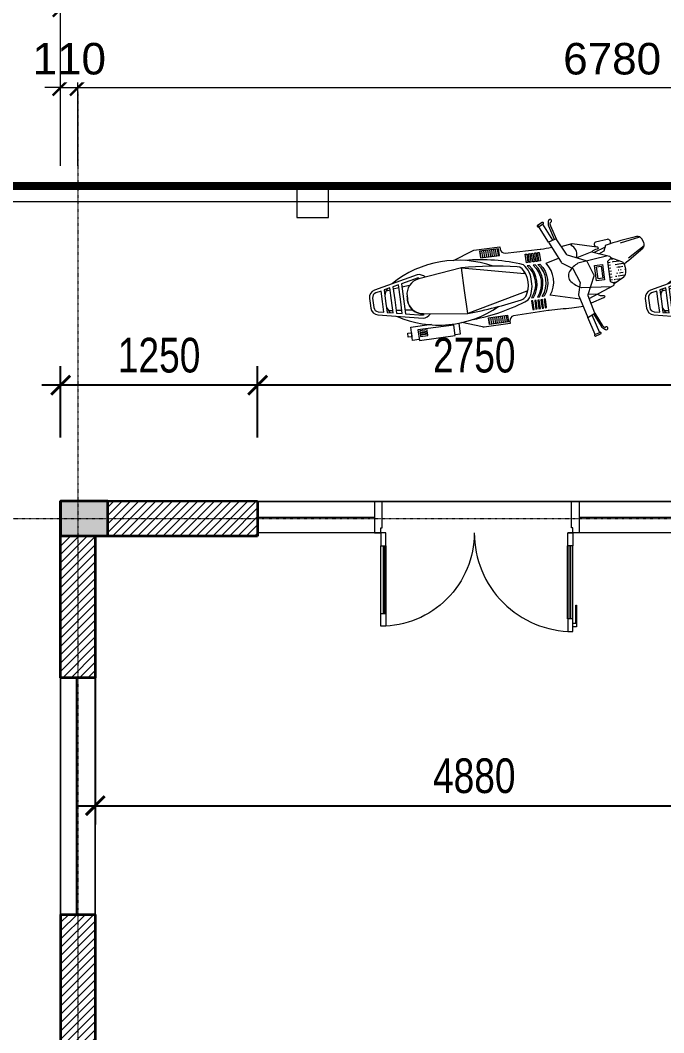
# Model space of a CAD drawing. Header units: millimetres. Extents: x -127141 to 682685, y -1234500 to 49778.
# Drawn here: x 238441 to 242525, y -5371 to 1052 of the extents above; entities that cross this region are included whole.
import ezdxf

# ---------------------------------------------------------------- set-up
doc = ezdxf.new("R2010")
doc.units = ezdxf.units.MM
doc.header["$MEASUREMENT"] = 0
for name, pattern in [('$AUDIT_BAD_LTYPE2', [0]), ('DASHDOT', [1, 0.5, -0.25, 0, -0.25]), ('HIDDEN', [0.75, 0.5, -0.25])]:
    doc.linetypes.add(name, pattern=pattern)
for name, color, linetype, lineweight in [('-DOOR', 137, 'Continuous', 9), ('-FURNITURE', 46, 'Continuous', 9), ('-HATCH', 8, 'Continuous', 5), ('-LINE1', 7, 'Continuous', 18), ('-WALL', 4, 'Continuous', 35), ('A-COT VACH', 2, 'Continuous', 35), ('A-DIM', 251, 'Continuous', 15), ('A-HATCH', 251, 'Continuous', 5), ('A-NET THAY', 125, 'Continuous', 18), ('A-TRUC', 251, 'DASHDOT', 5)]:
    doc.layers.add(name, color=color, linetype=linetype, lineweight=lineweight)
for name, color, linetype in [('-RANH GIOI LO DAT', 12, 'Continuous'), ('12. NET DIM', 252, 'Continuous'), ('APOLIC', 7, 'Continuous')]:
    doc.layers.add(name, color=color, linetype=linetype)
doc.layers.add('LUOI GIONG', color=160, linetype='Continuous', plot=False)
doc.styles.add('AVANH', font='', dxfattribs={"width": 0.8})
doc.styles.get("Standard").update_dxf_attribs({"font": 'arial.ttf'})
doc.styles.get('AVANH').set_extended_font_data('.VnAvantH')
doc.dimstyles.new('C_100A3', dxfattribs={"dimscale": 100, "dimtxt": 2.2, "dimasz": 1.2, "dimexe": 1.2, "dimexo": 0, "dimgap": 0.75, "dimtad": 1, "dimdec": 0, "dimzin": 0, "dimdsep": 46, "dimtxsty": 'AVANH', "dimblk": 'ARCHTICK', "dimcen": 0, "dimdle": 1.2, "dimclrd": 256, "dimclre": 256, "dimclrt": 7, "dimadec": 0, "dimazin": 0, "dimtfac": 0.0001, "dimtdec": 0, "dimtix": 1, "dimtmove": 2, "dimatfit": 3, "dimfxl": 1.8, "dimtolj": 1, "dimtzin": 0, "dimarcsym": 0})
doc.dimstyles.new('DIM_LAYOUT A2-A3', dxfattribs={"dimscale": 0, "dimtxt": 2, "dimasz": 1, "dimexe": 1, "dimexo": 0, "dimgap": 0.8, "dimtad": 1, "dimdec": 0, "dimlfac": -1, "dimzin": 0, "dimdsep": 46, "dimtxsty": 'Standard', "dimblk": 'ARCHTICK', "dimcen": 1, "dimdle": 1, "dimclrd": 256, "dimclre": 256, "dimclrt": 7, "dimadec": 0, "dimazin": 0, "dimtfac": 1, "dimtdec": 0, "dimtix": 1, "dimtofl": 0, "dimtmove": 2, "dimatfit": 3, "dimldrblk": 'ARCHTICK', "dimfxl": 1, "dimtfill": 1, "dimtolj": 1, "dimtzin": 0, "dimarcsym": 0})

# ---------------------------------------------------------------- blocks, each defined once
blk = doc.blocks.new('_ArchTick')
at = {"color": 0, "linetype": 'ByBlock', "const_width": 0.15}
blk.add_lwpolyline([(-0.5, -0.5), (0.5, 0.5)], dxfattribs=at)
blk = doc.blocks.new('*D177')
at = {"layer": '12. NET DIM', "lineweight": -2, "transparency": 16777216}
for p, q in [((239947.4, -1594.1), (239947.4, -1143)), ((242697.4, -1594.2), (242697.4, -1143)), ((242817.4, -1263), (239827.4, -1263))]:
    blk.add_line(p, q, dxfattribs=at)
at = {"layer": 'Defpoints', "color": 0, "transparency": 16777216}
for p in [(239947.4, -1263), (239947.4, -1594.1), (242697.4, -1594.2)]:
    blk.add_point(p, dxfattribs=at)
at = {"layer": '12. NET DIM', "lineweight": -2, "transparency": 16777216, "xscale": 119.9999999999999, "yscale": 119.9999999999999, "zscale": 119.9999999999999, "rotation": 180}
blk.add_blockref('_ArchTick', (239947.4, -1263), dxfattribs=at)
at = {"layer": '12. NET DIM', "lineweight": -2, "transparency": 16777216, "xscale": 119.9999999999999, "yscale": 119.9999999999999, "zscale": 119.9999999999999}
blk.add_blockref('_ArchTick', (242697.4, -1263), dxfattribs=at)
at = {"layer": '12. NET DIM', "color": 7, "transparency": 16777216, "insert": (241322.4, -1074.2), "char_height": 220, "attachment_point": 5, "style": 'AVANH'}
blk.add_mtext('\\A1;2750', dxfattribs=at)
blk = doc.blocks.new('*D178')
at = {"layer": '12. NET DIM', "lineweight": -2, "transparency": 16777216}
for p, q in [((238697.4, -1594.1), (238697.4, -1143)), ((239947.4, -1594.1), (239947.4, -1143)), ((240067.4, -1263), (238577.4, -1263))]:
    blk.add_line(p, q, dxfattribs=at)
at = {"layer": 'Defpoints', "color": 0, "transparency": 16777216}
for p in [(238697.4, -1263), (238697.4, -1594.1), (239947.4, -1594.1)]:
    blk.add_point(p, dxfattribs=at)
at = {"layer": '12. NET DIM', "lineweight": -2, "transparency": 16777216, "xscale": 119.9999999999999, "yscale": 119.9999999999999, "zscale": 119.9999999999999, "rotation": 180}
blk.add_blockref('_ArchTick', (238697.4, -1263), dxfattribs=at)
at = {"layer": '12. NET DIM', "lineweight": -2, "transparency": 16777216, "xscale": 119.9999999999999, "yscale": 119.9999999999999, "zscale": 119.9999999999999}
blk.add_blockref('_ArchTick', (239947.4, -1263), dxfattribs=at)
at = {"layer": '12. NET DIM', "color": 7, "transparency": 16777216, "insert": (239322.4, -1074.2), "char_height": 220, "attachment_point": 5, "style": 'AVANH'}
blk.add_mtext('\\A1;1250', dxfattribs=at)
blk = doc.blocks.new('A$C49AC32B8')
h = blk.add_hatch()
h.set_pattern_fill('ANSI31', color=256, scale=100, angle=405, style=0)
h.set_pattern_definition([(90, (1628.179, -139081.394), (-12.5, 1e-15), [])])
h.paths.add_polyline_path([(-545.4, -149.3), (-545.4, -106.7), (-667.4, -106.7), (-667.4, -149.3)])
h.paths.add_polyline_path([(-545.4, 276.3), (-545.4, 318.8), (-667.4, 318.8), (-667.4, 276.3)])
h = blk.add_hatch()
h.set_pattern_fill('ANSI31', color=256, scale=150, angle=315, style=0)
h.set_pattern_definition([(2e-15, (1485.97, -142180.918), (2e-15, 18.75), [])])
edge = h.paths.add_edge_path()
edge.add_arc((142.4, 0.7), 10, 291.06339, 432.04954)
edge.add_arc((142.4, 168.9), 10, 287.95046, 428.93661)
edge.add_arc((203.6, 62.8), 30, 298.73417, 336.68476)
edge.add_arc((203.6, 106.8), 30, 383.31524, 421.26583)
edge.add_line((152.1, 3), (218.1, 36.5))
edge.add_line((152.1, 166.5), (218.1, 133.1))
edge.add_line((145.5, 10.2), (128.8, 17.7))
edge.add_line((128.8, 17.7), (128.8, 82.1))
edge.add_line((128.8, 146.5), (128.8, 82.1))
edge.add_line((145.5, 159.4), (128.8, 146.5))
edge.add_arc((152.6, 84.8), 85.6, 336.68476, 359.98629)
edge.add_arc((152.6, 84.8), 85.6, 360.01371, 383.31524)
for points in [[(-185, 329.6), (-210.7, 418), (-210.7, 418, -0.119246), (-211.4, 432.1), (-211.4, 432.1), (-207.4, 452.8)], [(-199.5, 441.1, 2.509808), (-207.5, 452.2)], [(-244.2, 438, 1), (-248.2, 447.1), (-248.2, 447.1), (-280.2, 432.8), (-280.2, 432.8, 1), (-276.1, 423.7)], [(-9.5, -301.3), (-41.7, -188.5), (6.5, -167.3), (6.5, -167.3), (-21.3, -52.1), (-21.3, -52.1, -0.213812), (-21.1, -44), (-21.1, -44), (32.2, 67.1), (32.2, 67.1, 0.201882), (32.6, 74.9), (32.6, 74.9), (0.3, 163.6), (0.3, 163.6, 0.201882), (-4.9, 169.3), (-4.9, 169.3), (-117.2, 220.1), (-117.2, 220.1, -0.213812), (-122.7, 226.3), (-122.7, 226.3), (-175.4, 332.4), (-175.4, 332.4), (-225.9, 317.6), (-277.9, 433.9)], [(-199.5, 441.1), (-201.1, 432.6), (-201.1, 432.6, 0.119246), (-200.5, 418.5), (-200.5, 418.5), (-175.4, 332.4)], [(-839.1, 283.8), (-712, 328.9), (-712, 328.9, -0.085491), (-702, 330.7), (-535.1, 330.7), (-535.1, 315.4), (-535.1, 315.4, 0.389594), (-507.7, 285.5), (-507.7, 285.5), (-284.8, 280.8), (-284.8, 280.8, 0.038668), (-280.2, 280.8), (-280.2, 280.8, 0.005075), (-209.9, 283)], [(-593.8, 213.8, 0.25966), (-1245.1, 188.7, 0.25966)], [(-765.3, -103.7, 0.080514), (-402.7, -28.1), (-402.7, -28.1, 0.201101), (-366.2, 84.8), (-366.2, 84.8, 0.201101), (-402.7, 197.7), (-402.7, 197.7, 0.080514), (-765.3, 273.3)], [(-225.9, 317.6), (-163, 181.7), (-163, 181.7, 0.213812), (-157.6, 175.5), (-157.6, 175.5), (-95.4, 131.7), (-61.2, 37.8), (-80.7, -35.7), (-80.7, -35.7, 0.213812), (-80.9, -43.9), (-80.9, -43.9), (-41.7, -188.5)], [(-149, 279.3), (-78.1, 290.7), (73.5, 248.7, -1.090751), (73.5, 233.7, 0.1744), (37.9, 219.8), (146, 178.2), (146, 178.2, -0.70664), (145.5, 159.4)], [(-64, 196.1, 0.330008), (-78.1, 272.1), (-78.1, 272.1, -0.752015), (-78.1, 290.7)], [(231.6, 117.7, 0.024274), (362.1, 200.6), (362.1, 200.6, 0.338506), (373, 235.3), (373, 235.3), (373, 235.3), (364.2, 259.5), (364.2, 259.5, 0.338506), (333.5, 279.2), (333.5, 279.2, 0.032613), (128.2, 248.3), (128.2, 248.3), (127, 238.4), (52.5, 214.2)], [(159.9, 254.9, 0.671768), (145.2, 286.1), (145.2, 286.1), (69.7, 278.7), (69.7, 278.7, 0.734542), (70.8, 249.8)], [(-1029.6, 202.2, 0.218308), (-1078.9, 224.2), (-1078.9, 224.2), (-1359.8, 164.2), (-1359.8, 164.2, 0.353851), (-1399.4, 115.3), (-1399.4, 84.8), (-1399.4, 54.3, 0.353851), (-1359.8, 5.4), (-1359.8, 5.4), (-1078.9, -54.6), (-1078.9, -54.6, 0.218308), (-1029.6, -32.6)], [(-1074.6, 204.7), (-1072.9, 196.9), (-1072.9, 196.9, 0.379173), (-1160.8, 97.7)], [(-402.7, 141.1, 0.365685), (-444.3, 190.4, 0.035711), (-794.4, 230.8), (-1072.9, 196.9)], [(-74.8, -66.2), (-259.4, -17.7), (-259.4, -17.7, 0.336681), (-259.4, 187.2), (-259.4, 187.2), (-175.7, 209.2)], [(-1280.3, 160.7, 0.112845), (-1300, 120.7)], [(-414.5, -3.8, 0.315879), (-414.5, 173.3)], [(136.8, 181.8), (-58.4, 160.5), (-58.4, 160.5, 0.114874), (-118.1, 115.6), (-118.1, 115.6, 0.363628), (-118.1, 51.4), (-118.1, 51.4, 0.117419), (-56.9, 5.9)], [(152.1, 3), (218.1, 36.5), (218.1, 36.5, 0.167121), (231.2, 50.9), (231.2, 50.9, 0.102024), (238.2, 84.8), (238.2, 84.8, 0.102024), (231.2, 118.6), (231.2, 118.6, 0.167121), (218.1, 133.1), (218.1, 133.1), (152.1, 166.5)], [(-1072.9, -27.4, -0.379173), (-1160.8, 71.9, 0.379173), (-1072.9, -27.4), (-1072.9, -27.4), (-1074.6, -35.1)], [(-1300, 48.8, 0.112845), (-1280.3, 8.8)], [(-1072.9, -27.4), (-794.4, -61.3), (-794.4, -61.3, 0.035711), (-444.3, -20.8), (-444.3, -20.8, 0.365685), (-402.7, 28.5)], [(-16.7, -71.3), (146, -8.7), (146, -8.7, 0.70664), (145.5, 10.2)], [(-1245.1, -19.1, 0.25966), (-593.8, -44.3)], [(37.9, -50.3, 0.1744), (73.5, -64.1), (73.5, -64.1, -1.090751), (73.5, -79.1), (73.5, -79.1), (-9.3, -102.1)], [(-61.2, -116.6), (-135.9, -117.2), (-135.9, -117.2, 0.010417), (-280.2, -111.3), (-280.2, -111.3, 0.038668), (-284.8, -111.3), (-284.8, -111.3), (-507.7, -116), (-507.7, -116, 0.389594), (-535.1, -145.9), (-535.1, -145.9), (-535.1, -161.1), (-702, -161.1, -0.085491), (-712, -159.4), (-712, -159.4), (-839.1, -114.3)], [(-2.6, -171.3), (34.4, -255.6), (34.4, -255.6, 0.119246), (43, -266.8), (43, -266.8), (59.4, -280.1)], [(6.5, -167.3), (42.6, -249.4), (42.6, -249.4, 0.119246), (51.2, -260.6), (51.2, -260.6), (57.9, -266.1)], [(-12, -302, 1), (-9.2, -311.7), (-9.2, -311.7), (24.4, -302.1), (24.4, -302.1, 1), (21.7, -292.4)], [(58.9, -279.8, 2.509808), (57.9, -266.1)]]:
    blk.add_lwpolyline(points, format="xyb")
for points in [[(-276.1, 423.7), (-244.2, 438)], [(-196.8, 326.1), (-246.4, 437)], [(227.1, 252.5), (352.2, 274.5)], [(-1074.8, 204.6), (-1185.7, 180.9), (-1185.7, 84.8), (-1185.7, -11.4), (-1074.8, -35.1)], [(-402.7, 28.5), (-794.4, -61.3), (-794.4, -61.3), (-794.4, 84.8), (-794.4, 230.8), (-794.4, 230.8), (-402.7, 141.1)], [(37.9, 219.8), (-61.1, 194.7)], [(81.5, 203), (118, 217.4), (127, 238.4)], [(263.5, 152.5), (373.4, 216.1)], [(-1262, 150.8), (-1289.1, 148.1)], [(-1205.7, 156.5), (-1242, 152.8)], [(-1136, 163.5), (-1185.7, 158.5)], [(145.5, 159.4), (128.8, 146.5), (128.8, 82.1), (128.8, 17.7), (145.5, 10.2)], [(-1262, 18.8), (-1289.1, 21.5)], [(-1205.7, 13.1), (-1242, 16.7)], [(-1136, 6), (-1185.7, 11.1)], [(-58.4, 6.4), (131.3, -14.3)], [(37.9, -50.3), (-21.1, -44)], [(-1121.2, -185.1), (-1164.5, -185.1), (-1164.5, -99.2), (-1030.9, -99.2)], [(-858.6, -115.7), (-858.6, -185.1), (-892, -185.1)], [(-14, -176.3), (19.3, -293.1)], [(-12, -302), (21.7, -292.4)]]:
    blk.add_lwpolyline(points)
for points in [[(-667.4, 318.8), (-667.4, 276.3), (-545.4, 276.3), (-545.4, 318.8)], [(-381.8, 206.9), (-381.8, 261.7), (-373, 261.7), (-373, 206.9)], [(-361.8, 206.9), (-361.8, 261.7), (-353, 261.7), (-353, 206.9)], [(-341.8, 206.9), (-341.8, 261.7), (-333, 261.7), (-333, 206.9)], [(-321.8, 206.9), (-321.8, 261.7), (-313, 261.7), (-313, 206.9)], [(-301.8, 206.9), (-301.8, 261.7), (-293, 261.7), (-293, 206.9)], [(-1262, 164.6), (-1300, 156.5), (-1300, 84.8), (-1300, 13), (-1300, 13), (-1262, 4.9), (-1262, 84.8)], [(-1242, 168.9), (-1242, 84.8), (-1242, 0.6), (-1242, 0.6), (-1205.7, -7.1), (-1205.7, -7.1), (-1205.7, 84.8), (-1205.7, 176.7), (-1205.7, 176.7)], [(94.9, 132), (94.9, 34.8), (44.5, 34.8), (44.5, 132)], [(-1160.8, 84.8), (-1160.8, 97.7)], [(-1160.8, 84.8), (-1160.8, 71.9)], [(84.9, 122), (84.9, 44.8), (54.5, 44.8), (54.5, 122)], [(-381.8, -37.4), (-381.8, -92.1), (-373, -92.1), (-373, -37.4)], [(-361.8, -37.4), (-361.8, -92.1), (-353, -92.1), (-353, -37.4)], [(-341.8, -37.4), (-341.8, -92.1), (-333, -92.1), (-333, -37.4)], [(-321.8, -37.4), (-321.8, -92.1), (-313, -92.1), (-313, -37.4)], [(-301.8, -37.4), (-301.8, -92.1), (-293, -92.1), (-293, -37.4)], [(-892, -190.4), (-892, -123.5), (-1121.2, -123.5), (-1121.2, -190.4)], [(-667.4, -149.3), (-667.4, -106.7), (-545.4, -106.7), (-545.4, -149.3)], [(-1164.5, -135.4), (-1164.5, -160.8), (-1188.4, -160.8), (-1188.4, -135.4)], [(-1110.5, -130.5), (-1110.5, -138.2), (-1063.2, -138.2), (-1063.2, -130.5)], [(-1110.5, -144.6), (-1110.5, -152.3), (-1063.2, -152.3), (-1063.2, -144.6)], [(-1110.5, -159.3), (-1110.5, -167), (-1063.2, -167), (-1063.2, -159.3)]]:
    blk.add_lwpolyline(points, close=True)
for points in [[(-1379.4, 115.3), (-1379.4, 84.8), (-1379.4, 54.3), (-1379.4, 54.3, 0.353851), (-1355.7, 24.9), (-1355.7, 24.9), (-1320, 17.3), (-1320, 17.3), (-1320, 84.8), (-1320, 152.2), (-1320, 152.2), (-1355.7, 144.6), (-1355.7, 144.6, 0.353851)], [(-366.5, 187.2), (-379.3, 187.2), (-379.3, 187.2, -0.363938), (-379.3, -17.7), (-379.3, -17.7), (-366.5, -17.7), (-366.5, -17.7, 0.336681)], [(-328.9, 187.2), (-341.7, 187.2), (-341.7, 187.2, -0.363938), (-341.7, -17.7), (-341.7, -17.7), (-328.9, -17.7), (-328.9, -17.7, 0.336681)], [(-310.7, 187.2), (-297.9, 187.2), (-297.9, 187.2, -0.336681), (-297.9, -17.7), (-297.9, -17.7), (-310.7, -17.7), (-310.7, -17.7, 0.363938)]]:
    blk.add_lwpolyline(points, format="xyb", close=True)
blk = doc.blocks.new('ARCHTICK')
at = {"color": 0, "linetype": 'ByBlock', "const_width": 0.15}
blk.add_lwpolyline([(-0.5, -0.5), (0.5, 0.5)], dxfattribs=at)
blk = doc.blocks.new('*D128')
at = {"layer": '-HATCH', "lineweight": -2, "transparency": 16777216}
for p, q in [((238917.4, -2744.7), (238917.4, -4050.8)), ((243797.4, -2744.3), (243797.4, -4050.8)), ((238797.4, -3930.8), (243917.4, -3930.8))]:
    blk.add_line(p, q, dxfattribs=at)
at = {"layer": 'Defpoints', "color": 0, "transparency": 16777216}
for p in [(238917.4, -2744.7), (243797.4, -2744.3), (243797.4, -3930.8)]:
    blk.add_point(p, dxfattribs=at)
at = {"layer": '-HATCH', "lineweight": -2, "transparency": 16777216, "xscale": 119.9999999999999, "yscale": 119.9999999999999, "zscale": 119.9999999999999, "rotation": 180}
blk.add_blockref('ARCHTICK', (238917.4, -3930.8), dxfattribs=at)
at = {"layer": '-HATCH', "lineweight": -2, "transparency": 16777216, "xscale": 119.9999999999999, "yscale": 119.9999999999999, "zscale": 119.9999999999999}
blk.add_blockref('ARCHTICK', (243797.4, -3930.8), dxfattribs=at)
at = {"layer": '-HATCH', "color": 7, "transparency": 16777216, "insert": (241322.4, -3742.1), "char_height": 220, "attachment_point": 5, "style": 'AVANH', "bg_fill": 3, "box_fill_scale": 1.25, "bg_fill_color": 256, "bg_fill_true_color": 13158600, "bg_fill_transparency": 0}
blk.add_mtext('\\A1;4880', dxfattribs=at)
blk = doc.blocks.new('*U118')
for points in [[(21.7, 564.5), (21.7, 734.1), (50, 734.1), (50, 705.8), (27.4, 705.8), (27.4, 564.5)], [(0, 0), (50, 0), (50, -40), (60, -40), (60, -246), (0, -246)], [(1599, 0), (1549, 0), (1549, -40), (1539, -40), (1539, -246), (1599, -246)]]:
    blk.add_lwpolyline(points, close=True)
for points in [[(50, 669.9), (90, 669.9), (90, 769.9), (50, 769.9), (50, 669.9)], [(1549, 629.1), (1509, 629.1), (1509, 729.1), (1549, 729.1), (1549, 629.1)], [(50, 672.8), (50, 100)], [(1549, 632), (1549, 100)], [(50, 100), (90, 100), (90, 0), (50, 0), (50, 100)], [(1549, 100), (1509, 100), (1509, 0), (1549, 0), (1549, 100)]]:
    blk.add_lwpolyline(points)
at = {"ltscale": 0.3}
for points in [[(819.9, 0, 0.414214), (50, 769.9, 0.414214)], [(819.9, 0, -0.414214), (1549, 729.1, -0.414214)]]:
    blk.add_lwpolyline(points, format="xyb", dxfattribs=at)
at = {"layer": 'APOLIC', "linetype": '$AUDIT_BAD_LTYPE2'}
for p, q in [((70, 100), (70, 669.9)), ((90, 669.9), (90, 100)), ((1509, 629.1), (1509, 100)), ((1529, 100), (1529, 629.1))]:
    blk.add_line(p, q, dxfattribs=at)
blk = doc.blocks.new('A$C614D56B2')
at = {"layer": '-DOOR'}
for p, q in [((0, 726), (741.6, 726)), ((2041.6, 726), (2750, 726))]:
    blk.add_line(p, q, dxfattribs=at)
blk.add_lwpolyline([(814.8, 626), (0, 626), (0, 825.9), (2750, 825.9), (2750, 626), (1968.4, 626)], dxfattribs=at)
at = {"layer": '-DOOR', "xscale": 0.8130081300813009, "yscale": 0.8130081300813009, "zscale": 0.8130081300813009, "rotation": 180}
blk.add_blockref('*U118', (2041.6, 626), dxfattribs=at)
blk = doc.blocks.new('*D363')
at = {"layer": 'A-DIM', "lineweight": -2, "transparency": 16777216}
for p, q in [((5938, 20011.2), (5938, 20607.9)), ((12718.1, 20011.1), (12718.1, 20607.9)), ((5838, 20507.9), (12818.1, 20507.9))]:
    blk.add_line(p, q, dxfattribs=at)
at = {"layer": 'Defpoints', "color": 0, "transparency": 16777216}
for p in [(12718.1, 20507.9), (5938, 20011.2, 0), (12718.1, 20011.1, 0)]:
    blk.add_point(p, dxfattribs=at)
at = {"layer": 'A-DIM', "lineweight": -2, "transparency": 16777216, "xscale": 100, "yscale": 100, "zscale": 100, "rotation": 180}
blk.add_blockref('_ArchTick', (5938, 20507.9), dxfattribs=at)
at = {"layer": 'A-DIM', "lineweight": -2, "transparency": 16777216, "xscale": 100, "yscale": 100, "zscale": 100}
blk.add_blockref('_ArchTick', (12718.1, 20507.9), dxfattribs=at)
at = {"layer": 'A-DIM', "color": 7, "transparency": 16777216, "insert": (9328.1, 20690), "char_height": 200, "attachment_point": 5, "bg_fill": 3, "box_fill_scale": 1.25, "bg_fill_color": 256, "bg_fill_true_color": 13158600, "bg_fill_transparency": 0}
blk.add_mtext('\\A1;6780', dxfattribs=at)
blk = doc.blocks.new('*D365')
at = {"layer": 'A-DIM', "lineweight": -2, "transparency": 16777216}
for p, q in [((5828, 20011.2), (5828, 20607.9)), ((5938, 20011.2), (5938, 20607.9)), ((5828, 20507.9), (5728, 20507.9)), ((5938, 20507.9), (6038, 20507.9))]:
    blk.add_line(p, q, dxfattribs=at)
at = {"layer": 'Defpoints', "color": 0, "transparency": 16777216}
for p in [(5938, 20507.9), (5828, 20011.2, 0), (5938, 20011.2)]:
    blk.add_point(p, dxfattribs=at)
at = {"layer": 'A-DIM', "lineweight": -2, "transparency": 16777216, "xscale": 100, "yscale": 100, "zscale": 100}
blk.add_blockref('_ArchTick', (5828, 20507.9), dxfattribs=at)
at = {"layer": 'A-DIM', "lineweight": -2, "transparency": 16777216, "xscale": 100, "yscale": 100, "zscale": 100, "rotation": 180}
blk.add_blockref('_ArchTick', (5938, 20507.9), dxfattribs=at)
at = {"layer": 'A-DIM', "color": 7, "transparency": 16777216, "insert": (5883, 20690), "char_height": 200, "attachment_point": 5, "bg_fill": 3, "box_fill_scale": 1.25, "bg_fill_color": 256, "bg_fill_true_color": 13158600, "bg_fill_transparency": 0}
blk.add_mtext('\\A1;110', dxfattribs=at)
blk = doc.blocks.new('*D377')
at = {"layer": 'A-DIM', "lineweight": -2, "transparency": 16777216}
for p, q in [((5828, 20398.2), (5828, 21107.8)), ((12828.1, 20398.1), (12828.1, 21107.8)), ((5728, 21007.8), (12928.1, 21007.8))]:
    blk.add_line(p, q, dxfattribs=at)
at = {"layer": 'Defpoints', "color": 0, "transparency": 16777216}
for p in [(12828.1, 21007.8), (5828, 20398.2, 0), (12828.1, 20398.1, 0)]:
    blk.add_point(p, dxfattribs=at)
at = {"layer": 'A-DIM', "lineweight": -2, "transparency": 16777216, "xscale": 100, "yscale": 100, "zscale": 100, "rotation": 180}
blk.add_blockref('_ArchTick', (5828, 21007.8), dxfattribs=at)
at = {"layer": 'A-DIM', "lineweight": -2, "transparency": 16777216, "xscale": 100, "yscale": 100, "zscale": 100}
blk.add_blockref('_ArchTick', (12828.1, 21007.8), dxfattribs=at)
at = {"layer": 'A-DIM', "color": 7, "transparency": 16777216, "insert": (9328.1, 21189.9), "char_height": 200, "attachment_point": 5, "bg_fill": 3, "box_fill_scale": 1.25, "bg_fill_color": 256, "bg_fill_true_color": 13158600, "bg_fill_transparency": 0}
blk.add_mtext('\\A1;7000', dxfattribs=at)
blk = doc.blocks.new('A$C7b9f95d2')
at = {"layer": 'A-COT VACH'}
h = blk.add_hatch(color=251, dxfattribs=at)
h.dxf.hatch_style = 1
h.paths.add_polyline_path([(6128, 17663.7), (6128, 17883.7), (5828, 17883.7), (5828, 17663.7)])
at = {"layer": 'A-COT VACH', "elevation": 0}
blk.add_lwpolyline([(5828, 17663.7), (6128, 17663.7), (6128, 17883.7), (5828, 17883.7)], close=True, dxfattribs=at)
at = {"layer": 'A-TRUC', "ltscale": 3}
blk.add_line((14146.6, 17773.6, 0), (599.3, 17773.6, 0), dxfattribs=at)
at = {"layer": 'A-DIM'}
dim = blk.add_linear_dim(base=(12718.1, 20507.9), p1=(5938, 20011.2, 0), p2=(12718.1, 20011.1, 0), dimstyle='DIM_LAYOUT A2-A3', override={"dimscale": 100}, dxfattribs=at)
dim.commit()
dim.dimension.update_dxf_attribs({"geometry": '*D363', "text_midpoint": (9328.1, 20690)})
dim = blk.add_linear_dim(base=(5938, 20507.9, 0), p1=(5828, 20011.2, 0), p2=(5938, 20011.2, 0), dimstyle='DIM_LAYOUT A2-A3', override={"dimscale": 100}, dxfattribs=at)
dim.commit()
dim.dimension.update_dxf_attribs({"geometry": '*D365', "text_midpoint": (5883, 20690, 0)})
dim = blk.add_linear_dim(base=(12828.1, 21007.8), p1=(5828, 20398.2, 0), p2=(12828.1, 20398.1, 0), dimstyle='DIM_LAYOUT A2-A3', override={"dimscale": 100}, dxfattribs=at)
dim.commit()
dim.dimension.update_dxf_attribs({"geometry": '*D377', "text_midpoint": (9328.1, 21189.9)})
at = {"layer": 'A-TRUC', "ltscale": 3, "elevation": 0}
blk.add_lwpolyline([(5938.1, 20484.1), (5938.1, 867.1)], dxfattribs=at)

msp = doc.modelspace()

# ---------------------------------------------------------------- hatches: boundary and pattern name
at = {"layer": 'A-HATCH'}
h = msp.add_hatch(dxfattribs=at)
h.set_pattern_fill('ANSI31', color=256, scale=300)
h.paths.add_polyline_path([(245397.5, -2000), (244997.5, -2000), (244997.5, -2220), (245397.5, -2220)])
h.paths.add_polyline_path([(244197.5, -2000), (244017.4, -2000), (244017.4, -2220), (244197.5, -2220)])
h.paths.add_polyline_path([(243797.4, -2000), (242697.4, -2000.1), (242697.4, -2220.1), (243797.4, -2220)])
h.paths.add_polyline_path([(239947.4, -2000.1), (238997.3, -2000), (238997.3, -2220), (239947.4, -2220.1)])
h.paths.add_polyline_path([(243907.4, -2220), (243797.4, -2220), (243797.5, -3150.2), (243907.5, -3150.2)])
h.paths.add_polyline_path([(243907.5, -3950.2), (243797.5, -3950.2), (243797.5, -4050.2), (243907.5, -4050.2)])
h.paths.add_polyline_path([(245697.5, -2220), (245477.5, -2220), (245477.5, -4050.2), (245697.5, -4050.2)])
h.paths.add_polyline_path([(238917.4, -2219.9), (238697.4, -2219.9), (238697.3, -3120), (238917.3, -3120)])
h = msp.add_hatch(dxfattribs=at)
h.set_pattern_fill('ANSI31', color=256, scale=300)
h.paths.add_polyline_path([(238917.2, -4620), (238697.2, -4620), (238697.3, -6030), (238917.3, -6030)], flags=17)
h.paths.add_polyline_path([(238697.5, -7250), (238697.4, -6530), (238697.3, -6530), (238697.3, -6030), (238697.2, -4620), (238917.2, -4620), (238917.5, -7250), (238697.5, -7250), (238697.1, -7250)])
h.paths.add_polyline_path([(238917.5, -8750.3), (238697.4, -8750.3), (238697.4, -9250.3), (238917.5, -9250.3)])
h.paths.add_polyline_path([(245697.5, -6250), (245477.5, -6250), (245477.5, -10469.1), (245697.5, -10469.1)])
h = msp.add_hatch(dxfattribs=at)
h.set_pattern_fill('ANSI31', color=256, scale=300)
h.paths.add_polyline_path([(238917.2, -4620), (238697.2, -4620), (238697.3, -6030), (238917.3, -6030)])

# ---------------------------------------------------------------- linework, layer by layer
at = {"layer": '-DOOR'}
for p, q in [((242697.4, -2000.1), (239947.4, -2000.1)), ((238697.3, -4620), (238697.3, -3120)), ((238697.4, -3120), (238697.4, -4620)), ((238797.3, -3120), (238797.3, -4620)), ((238797.3, -4620), (238797.3, -3120)), ((238917.1, -3120), (238917.1, -4620)), ((238917.3, -4620), (238917.3, -3120))]:
    msp.add_line(p, q, dxfattribs=at)
at = {"layer": '-LINE1', "linetype": 'Continuous', "ltscale": 10}
msp.add_lwpolyline([(240197.5, -200), (240397.5, -200), (240397.5, 0), (240197.5, 0)], close=True, dxfattribs=at)
for points in [[(245597.5, -2000), (245597.5, -100), (234797.5, -100), (234797.5, -299.7)], [(240197.5, -100), (234897.5, -100)], [(245497.5, -100), (240397.5, -100)]]:
    msp.add_lwpolyline(points, dxfattribs=at)
at = {"layer": '-RANH GIOI LO DAT', "linetype": 'HIDDEN', "ltscale": 10, "const_width": 50}
msp.add_lwpolyline([(234697.5, 0), (234697.5, -12051.4), (239691.9, -17287.2), (245697.5, -17570.9), (245697.5, 0)], close=True, dxfattribs=at)
at = {"layer": '-WALL'}
for p, q in [((238697.3, -3120), (238697.5, -2000)), ((239947.4, -2000.1), (238697.5, -2000)), ((239947.4, -2000.1), (239947.4, -2220.1)), ((238917.4, -2220), (238917.3, -3120)), ((239947.4, -2220.1), (238917.5, -2220)), ((238917.3, -3120), (238697.3, -3120)), ((238697.2, -4620), (238697.5, -7250)), ((238697.2, -4620), (238917.2, -4620)), ((238917.2, -4620), (238917.5, -7250))]:
    msp.add_line(p, q, dxfattribs=at)
at = {"layer": 'LUOI GIONG'}
msp.add_lwpolyline([(220697.5, 0), (245697.5, 0), (245697.5, -25000), (220697.5, -25000)], close=True, dxfattribs=at)

# ---------------------------------------------------------------- block references
at = {"layer": '-FURNITURE', "rotation": 7.65465326188837}
for p in [(242059.8, -641.1), (243810.1, -641.1)]:
    msp.add_blockref('A$C49AC32B8', p, dxfattribs=at)

# ---------------------------------------------------------------- dimensions: what is measured, and where the dimension line sits
at = {"layer": '12. NET DIM'}
for base, p1, p2, picture, middle in [((238697.4, -1263), (239947.4, -1594.1), (238697.4, -1594.1), '*D178', (239322.4, -1074.2)), ((239947.4, -1263), (242697.4, -1594.2), (239947.4, -1594.1), '*D177', (241322.4, -1074.2))]:
    dim = msp.add_linear_dim(base=base, p1=p1, p2=p2, dimstyle='C_100A3', dxfattribs=at)
    dim.commit()
    dim.dimension.update_dxf_attribs({"geometry": picture, "text_midpoint": middle})

# ---------------------------------------------------------------- next in the draw order: dimensions: what is measured, and where the dimension line sits
at = {"layer": '-HATCH', "color": 2}
dim = msp.add_linear_dim(base=(243797.4, -3930.8), p1=(238917.4, -2744.7), p2=(243797.4, -2744.3), dimstyle='C_100A3', override={"dimblk": 'ARCHTICK', "dimtfill": 1}, dxfattribs=at)
dim.commit()
dim.dimension.update_dxf_attribs({"geometry": '*D128', "text_midpoint": (241322.4, -3742.1), "dimtype": 160})

# ---------------------------------------------------------------- next in the draw order: block references
msp.add_blockref('A$C614D56B2', (239947.4, -2826.1), dxfattribs=at)

# ---------------------------------------------------------------- next in the draw order: block references
at = {"layer": 'A-NET THAY'}
msp.add_blockref('A$C7b9f95d2', (232869.3, -19883.6), dxfattribs=at)

doc.saveas('drawing.dxf')
